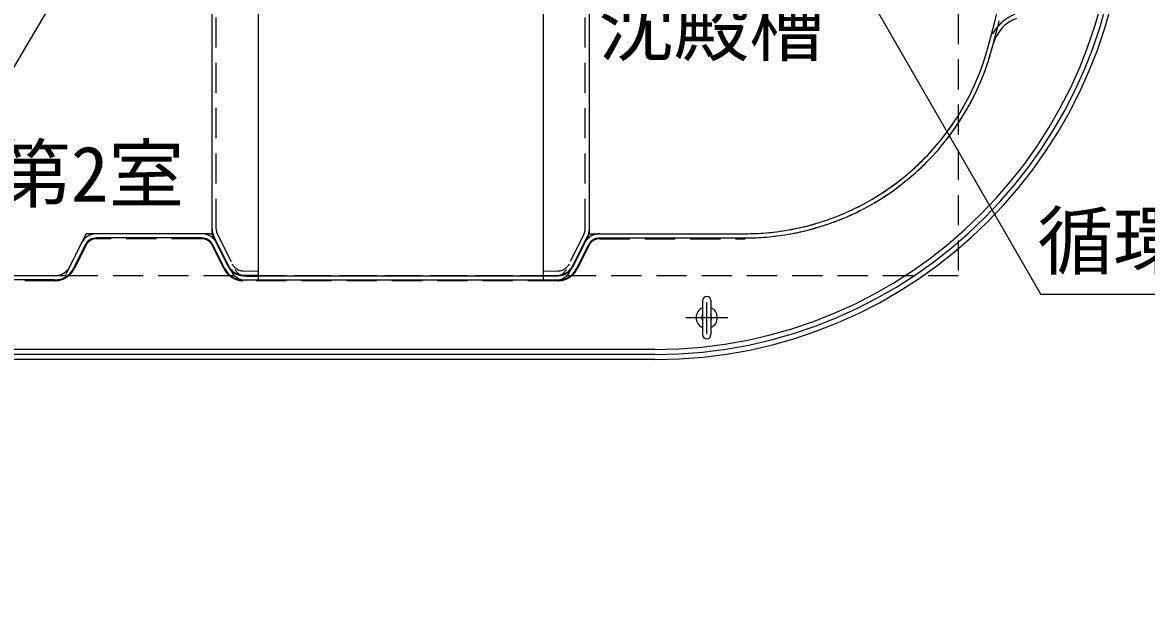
# Model space of a CAD drawing. Units: millimetres, scale not verified. Extents: x -21929 to 8910, y -6308 to 6308.
# Drawn here: x -4865 to -3524, y 63 to 776 of the extents above; entities that cross this region are included whole.
import ezdxf
from ezdxf.enums import TextEntityAlignment as Align

# ---------------------------------------------------------------- set-up
doc = ezdxf.new("R2010")
doc.units = ezdxf.units.MM
doc.header["$LTSCALE"] = 30
for name, pattern in [('CHAIN1', [8, 5, -1, 1, -1]), ('DASHED1', [1.8, 1.2, -0.6]), ('DOUBLE_CHAIN1', [8.8, 5, -1, 0.6, -0.6, 0.6, -1])]:
    doc.linetypes.add(name, pattern=pattern)
for name, color, linetype, lineweight in [('0-1_空気管', 3, 'Continuous', 25), ('0-5_文字', 3, 'Continuous', 25), ('0-6_機器', 3, 'Continuous', 25)]:
    doc.layers.add(name, color=color, linetype=linetype, lineweight=lineweight)
doc.styles.add('ＭＳ ゴシック', font='')
doc.styles.get('ＭＳ ゴシック').set_extended_font_data('MS Gothic')

msp = doc.modelspace()

# ---------------------------------------------------------------- linework, layer by layer
at = {"layer": '0-1_空気管'}
for p, q in [((-4583.7, 1980.49), (-4583.7, 468.88)), ((-4243.7, 1980.49), (-4243.7, 468.88)), ((-4638.7, 1924.68), (-4638.7, 524.68)), ((-4188.7, 524.68), (-4188.7, 1924.68)), ((-4651.06, 524.68), (-4776.34, 524.68)), ((-4176.34, 524.68), (-4003.01, 524.68)), ((-4794.22, 513.63), (-4808.17, 485.74)), ((-4789.75, 511.39), (-4803.7, 483.5)), ((-4651.06, 519.68), (-4776.34, 519.68)), ((-4623.7, 483.5), (-4637.64, 511.39)), ((-4616.01, 480.32), (-4636.58, 521.46)), ((-4619.22, 485.74), (-4633.17, 513.63)), ((-4211.38, 480.32), (-4190.81, 521.46)), ((-4208.17, 485.74), (-4194.22, 513.63)), ((-4203.7, 483.5), (-4189.75, 511.39)), ((-4176.34, 519.68), (-4003.01, 519.68)), ((-4826.06, 474.68), (-5181.34, 474.68)), ((-4826.06, 469.68), (-5181.34, 469.68)), ((-4583.7, 474.9), (-4601.7, 475.37)), ((-4601.34, 474.68), (-4226.06, 474.68)), ((-4601.34, 469.68), (-4226.06, 469.68)), ((-4583.7, 468.88), (-4598.65, 469.27)), ((-4243.7, 474.9), (-4225.69, 475.37)), ((-4243.7, 468.88), (-4228.75, 469.27)), ((-4053.7, 444.93), (-4053.7, 404.43)), ((-4043.7, 444.93), (-4043.7, 404.43)), ((-4110.7, 386.68), (-5879.61, 386.68)), ((-4110.7, 380.68), (-5879.61, 380.68)), ((-4110.7, 374.68), (-5879.61, 374.68))]:
    msp.add_line(p, q, dxfattribs=at)
at = {"layer": '0-1_空気管', "linetype": 'DASHED1'}
for p, q in [((-4633.69, 530.41), (-4633.69, 1918.96)), ((-4193.7, 530.41), (-4193.7, 1918.96)), ((-4638.7, 719.26), (-4638.7, 524.68)), ((-4188.7, 524.68), (-4188.7, 719.26)), ((-4651.06, 524.68), (-4776.34, 524.68)), ((-4632.11, 523.7), (-4611.54, 482.56)), ((-4195.28, 523.7), (-4215.85, 482.56)), ((-4176.34, 524.68), (-4003.01, 524.68)), ((-4794.22, 513.63), (-4808.17, 485.74)), ((-4788.86, 510.94), (-4802.8, 483.05)), ((-4651.06, 518.68), (-4776.34, 518.68)), ((-4624.59, 483.05), (-4638.53, 510.94)), ((-4619.22, 485.74), (-4633.17, 513.63)), ((-4208.17, 485.74), (-4194.22, 513.63)), ((-4188.86, 510.94), (-4202.8, 483.05)), ((-4176.34, 518.68), (-4003.01, 518.68)), ((-4826.06, 474.68), (-5181.34, 474.68)), ((-4601.57, 480.37), (-4583.7, 479.9)), ((-4226.06, 474.68), (-4601.34, 474.68)), ((-4598.52, 474.27), (-4583.7, 473.88)), ((-4243.7, 479.9), (-4225.83, 480.37)), ((-4228.87, 474.27), (-4243.7, 473.88)), ((-4826.06, 468.68), (-5181.34, 468.68)), ((-4226.06, 468.68), (-4601.34, 468.68))]:
    msp.add_line(p, q, dxfattribs=at)
at = {"layer": '0-1_空気管', "linetype": 'DOUBLE_CHAIN1'}
for p, q in [((-4808.17, 485.74), (-4813.69, 474.68)), ((-4813.69, 474.68), (-4826.06, 474.68))]:
    msp.add_line(p, q, dxfattribs=at)
at = {"layer": '0-1_空気管', "linetype": 'CHAIN1'}
for p, q in [((-4048.7, 405.53), (-4048.7, 442.52)), ((-4073.7, 424.68), (-4023.7, 424.68))]:
    msp.add_line(p, q, dxfattribs=at)
at = {"layer": '0-1_空気管', "linetype": 'DOUBLE_CHAIN1'}
for points in [[(-4776.34, 524.68), (-4788.7, 524.68), (-4794.22, 513.63)], [(-4633.17, 513.63), (-4638.7, 524.68), (-4651.06, 524.68)], [(-4194.22, 513.63), (-4188.7, 524.68), (-4176.34, 524.68)]]:
    msp.add_lwpolyline(points, dxfattribs=at)
at = {"layer": '0-1_空気管'}
for centre, radius, start, end in [((-5448.7, 1224.68), 1800, 344.534, 0), ((-4110.7, 936.68), 556, 270, 0), ((-4110.7, 936.68), 562, 270, 0), ((-4110.7, 936.68), 550, 270, 0), ((-3663.55, 739.14), 45, 110.576, 164.784), ((-5448.7, 1224.68), 1805, 344.534, 344.784), ((-4003.01, 824.68), 300, 270, 344.534), ((-4003.01, 824.68), 305, 270, 344.534), ((-4776.34, 504.68), 20, 90, 153.435), ((-4651.06, 504.68), 20, 26.565, 90), ((-4618.69, 530.41), 20, 180, 206.564), ((-4176.34, 504.68), 20, 90, 153.435), ((-4208.7, 530.41), 20, 333.436, 0), ((-4776.34, 504.68), 15, 90, 153.435), ((-4651.06, 504.68), 15, 26.565, 90), ((-4176.34, 504.68), 15, 90, 153.435), ((-4826.06, 494.68), 20, 270, 333.435), ((-4826.06, 494.68), 25, 270, 333.435), ((-4601.33, 494.68), 25, 206.565, 270), ((-4601.33, 494.68), 20, 206.565, 270), ((-4601.17, 495.36), 20, 206.564, 268.5), ((-4226.06, 494.68), 25, 270, 333.435), ((-4226.22, 495.36), 20, 271.5, 333.436), ((-4598.12, 489.26), 20, 206.564, 268.5), ((-4229.27, 489.26), 20, 271.5, 333.436), ((-4048.7, 444.93), 5, 0, 180), ((-4048.7, 424.68), 12.75, 113.089, 246.911), ((-4048.7, 424.68), 12.75, 293.089, 66.911), ((-4048.7, 424.68), 6, 146.443, 213.557), ((-4048.7, 424.68), 6, 326.443, 33.557), ((-4048.7, 404.43), 5, 180, 0)]:
    msp.add_arc(centre, radius, start, end, dxfattribs=at)
at = {"layer": '0-1_空気管', "linetype": 'DASHED1'}
for centre, radius, start, end in [((-5448.7, 1224.68), 1805, 344.534, 0), ((-3663.55, 739.14), 50, 110.576, 164.784), ((-5448.7, 1224.68), 1800, 344.534, 344.784), ((-4003.01, 824.68), 300, 270, 344.534), ((-4003.01, 824.68), 305, 270, 344.534), ((-4776.34, 504.68), 20, 90, 153.435), ((-4651.06, 504.68), 20, 26.565, 90), ((-4618.69, 530.41), 15, 180, 206.564), ((-4208.7, 530.41), 15, 333.436, 0), ((-4176.34, 504.68), 20, 90, 153.435), ((-4776.34, 504.68), 14, 90, 153.435), ((-4651.06, 504.68), 14, 26.565, 90), ((-4176.34, 504.68), 14, 90, 153.435), ((-4826.06, 494.68), 20, 270, 333.435), ((-4826.06, 494.68), 26, 270, 333.435), ((-4601.33, 494.68), 26, 206.565, 270), ((-4601.33, 494.68), 20, 206.565, 270), ((-4601.17, 495.36), 15, 206.564, 268.5), ((-4226.06, 494.68), 20, 270, 333.435), ((-4226.06, 494.68), 26, 270, 333.435), ((-4226.22, 495.36), 15, 271.5, 333.436), ((-4598.12, 489.26), 15, 206.564, 268.5), ((-4229.27, 489.26), 15, 271.5, 333.436)]:
    msp.add_arc(centre, radius, start, end, dxfattribs=at)
at = {"layer": '0-5_文字'}
for p, q in [((-5264.19, 62.65), (-4596.27, 1195.87)), ((-4061.5, 1164.54), (-3650.21, 452.17)), ((-3137.45, 452.17), (-3650.21, 452.17))]:
    msp.add_line(p, q, dxfattribs=at)
at = {"layer": '0-6_機器', "color": 2, "linetype": 'DASHED1'}
for p, q in [((-3748.7, 1974.68), (-3748.7, 474.68)), ((-3748.7, 474.68), (-6148.7, 474.68))]:
    msp.add_line(p, q, dxfattribs=at)

# ---------------------------------------------------------------- texts
at = {"layer": '0-5_文字', "color": 4, "style": 'ＭＳ ゴシック'}
for s, p in [('沈殿槽', (-4178.05, 717.71)), ('嫌気ろ床槽第2室', (-5346.89, 543.23)), ('循環用バルブ', (-3654.21, 463.17))]:
    msp.add_text(s, height=65.98, dxfattribs=at).set_placement(p, align=Align.BOTTOM_LEFT)

doc.saveas('drawing.dxf')
